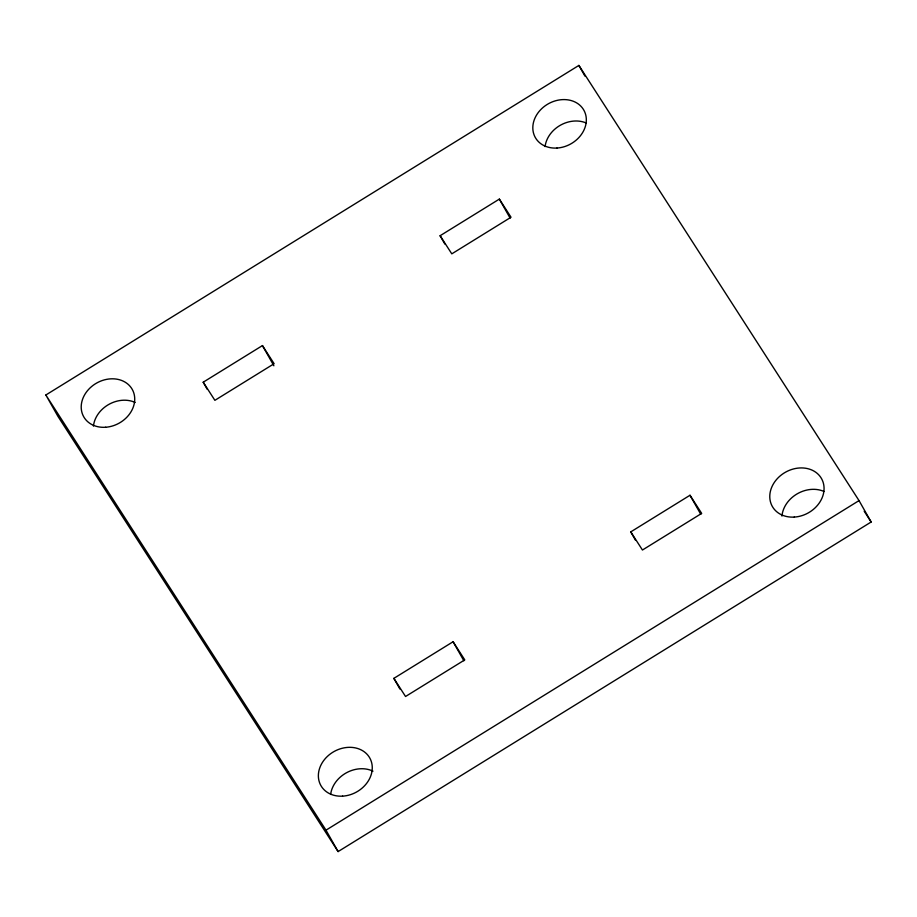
<?xml version="1.0" encoding="UTF-8"?>
<svg xmlns="http://www.w3.org/2000/svg" width="917" height="917" viewBox="0 0 917 917"><rect width="100%" height="100%" fill="white"/><g stroke="black" fill="none" stroke-linecap="round" stroke-linejoin="round"><path stroke-width="1.38" d="M45.85 394.998L578.891 65.416L859.034 500.602L871.15 522.002L338.109 851.584L57.966 416.398L45.85 394.998L325.993 830.172L338.109 851.584M203.219 382.194L262.445 345.583L274.114 363.705L214.887 400.328L203.219 382.194L207.253 389.335M440.126 235.715L499.352 199.104L511.021 217.226L451.794 253.849L440.126 235.715L444.837 244.048M393.863 678.362L453.09 641.74L464.77 659.873L405.543 696.496L393.863 678.362L399.927 689.068M630.77 531.883L689.997 495.26L701.677 513.394L642.45 550.017L630.77 531.883L635.481 540.205M325.993 830.172L859.034 500.602M864.181 511.182L871.15 522.002M578.891 65.416L584.954 76.122M689.997 495.26L700.771 514.288M499.352 199.104L510.116 218.131M453.09 641.74L463.864 660.767M262.445 345.583L273.885 365.791M93.442 426.084A27.865 22.994 -29.5 0 1 135.2 402.471M330.636 794.431A28.072 23.166 -29.5 0 1 372.978 771.163M781.96 516.076A28.267 23.326 -29.5 0 1 823.913 491.42M545.076 146.594A27.865 22.994 -29.5 0 1 586.341 123.05M556.963 148.05A27.865 22.994 -29.5 0 0 583.946 110.338A27.865 22.994 -29.5 0 0 537.821 113.123A27.865 22.994 -29.5 0 0 556.963 148.05M794.26 517.085A28.267 23.326 -29.5 0 0 821.655 478.846A28.267 23.326 -29.5 0 0 774.854 481.654A28.267 23.326 -29.5 0 0 794.26 517.085M342.568 796.151A28.072 23.166 -29.5 0 0 369.918 758.244A28.072 23.166 -29.5 0 0 323.46 760.881A28.072 23.166 -29.5 0 0 342.568 796.151M105.638 427.253A27.865 22.994 -29.5 0 0 132.22 389.347A27.865 22.994 -29.5 0 0 86.038 392.591A27.865 22.994 -29.5 0 0 105.638 427.253"/></g></svg>
